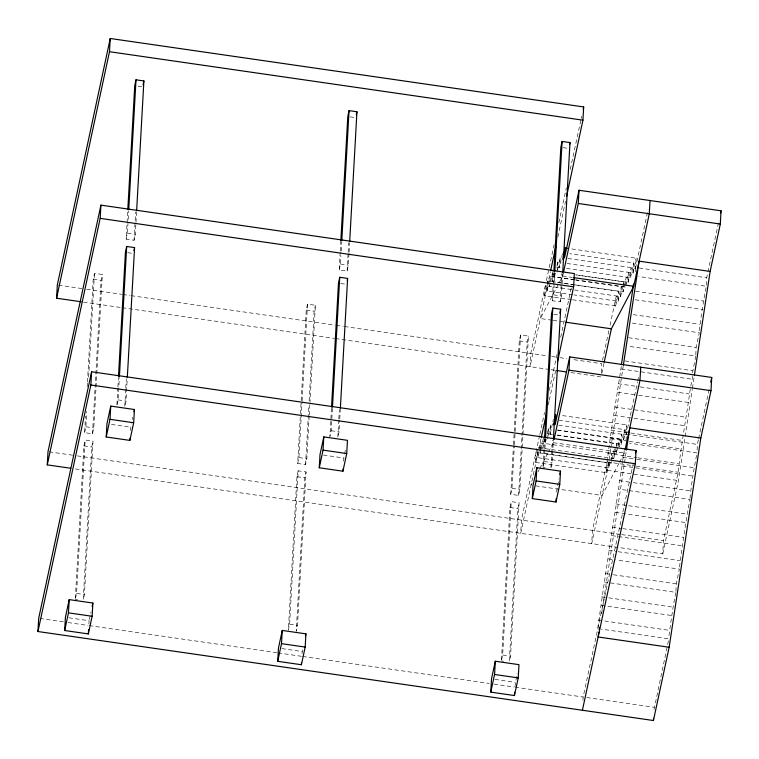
<?xml version="1.0" encoding="UTF-8"?>
<svg xmlns="http://www.w3.org/2000/svg" width="759" height="759" viewBox="0 0 759 759"><rect width="100%" height="100%" fill="white"/><g stroke="black" fill="none" stroke-linecap="round" stroke-linejoin="round"><path stroke-width="0.57" stroke-dasharray="3.79 2.85" d="M597.883 627.522C605.426 572.144 614.534 516.955 622.646 461.652M610.634 449.3L607.447 470.333L591.726 543.596L592.466 530.37L607.153 461.937C610.938 429.765 616.612 397.83 621.365 365.781M622.693 460.58L624.287 450.599M626.071 440.543L626.251 436.283M635.482 271.76L635.663 267.5M668.983 635.663C670.965 621.194 672.872 606.716 675.889 592.381L604.876 582.106M75.388 468.939L662.74 553.871L663.48 540.645L678.166 472.212C681.326 443.74 686.648 415.543 690.538 387.175M675.937 591.318L676.25 583.861L679.409 569.136L616.536 560.047M679.495 567.011C682.578 544.431 685.69 521.85 689.959 499.422L618.946 489.147M690.785 386.037L692.246 379.253L692.464 373.921M692.512 372.859L695.766 356.009L628.234 346.246M695.804 354.946L696.117 347.489L699.276 332.774L630.596 322.841M690.007 498.359C691.411 483.483 694.001 468.768 696.753 454.072M699.371 330.639C701.079 315.782 703.365 300.991 706.316 286.285L638.793 276.523M698.346 439.803L697.36 444.413L696.999 452.943L629.477 443.18M706.363 285.223L706.676 277.766L707.673 273.145M75.369 598.13L83.888 445.884L85.15 440.002L93.034 441.14L84.458 594.563L83.405 599.468M87.465 381.91L93.205 279.236L94.467 273.354L102.351 274.492L93.774 427.915L92.513 433.806L84.619 432.658L85.549 416.141M87.2 386.635L87.399 383.096M75.52 598.329L76.574 593.424L85.15 440.002M84.619 432.658L85.89 426.776L86.744 411.435M88.661 377.204L94.467 273.354M83.262 599.268L91.773 447.032L93.034 441.14M92.513 433.806L101.089 280.375L102.351 274.492M88.898 624.012L89.088 620.71L68.794 617.769M116.914 404.604L117.835 388.077M117.901 386.9L118.432 377.451M136.573 211.96L135.32 234.379L134.058 240.271L126.165 239.132L127.749 210.803M117.057 404.803L118.11 399.889L119.362 377.47M126.165 239.132L127.427 233.241L128.679 210.822M125.728 389.215L124.732 406.919L126.003 401.037L127.256 378.608M125.795 388.039L126.317 378.599M134.058 240.271L135.633 211.941M130.444 430.486L131.335 423.864M298.192 470.808L296.93 476.69L288.354 630.122L289.615 624.23L298.192 470.808L306.086 471.946L297.509 625.369L296.247 631.26L304.824 477.838L306.086 471.946M309.198 416.236L306.826 458.721L305.564 464.612L297.67 463.464L306.247 310.042L307.509 304.16L315.402 305.298L309.995 402.071M297.67 463.464L298.932 457.582L302.035 402.109M302.101 400.932L307.509 304.16M305.564 464.612L308.866 405.6M309.122 400.875L314.141 311.181L315.402 305.298M309.264 415.059L309.928 403.257M302.006 653.717L302.841 648.205M331.474 408.266L329.89 436.586L331.161 430.704L332.414 408.276M349.026 253.392L348.362 265.195L347.1 271.077L339.216 269.938L340.203 252.235M340.269 251.049L340.857 240.432M339.216 269.938L340.478 264.047L340.933 255.792M341.199 251.068L341.73 241.628M338.77 420.021L337.783 437.725L339.045 431.843L339.709 420.04M338.837 418.845L339.368 409.405M347.1 271.077L348.096 253.373M348.163 252.197L348.685 242.757M339.776 418.864L340.298 409.414M349.093 252.206L349.624 242.766M343.485 461.292L344.387 454.669M501.471 659.742L509.982 507.505L511.243 501.614L519.137 502.752L510.56 656.184L509.507 661.089M513.492 444.708L519.298 340.848L520.56 334.966L528.454 336.104L519.877 489.527L518.615 495.418L510.722 494.28L513.426 445.884M501.614 659.941L502.667 655.036L511.243 501.614M510.722 494.28L511.983 488.388L514.355 445.903M514.422 444.717L520.56 334.966M509.355 660.89L517.875 508.644L519.137 502.752M518.615 495.418L527.192 341.996L528.454 336.104M514.934 686.734L517.078 673.489M543.008 466.216L543.928 449.689M543.994 448.512L544.526 439.072M562.666 273.572L561.413 296.001L560.151 301.883L552.258 300.744L553.842 272.415M543.15 466.415L544.203 461.51L544.867 449.707M544.934 448.522L545.455 439.082M552.258 300.744L553.52 294.853L554.782 272.434M550.901 467.354L552.419 440.211M560.151 301.883L561.736 273.563M551.043 467.553L552.097 462.648L553.349 440.229M556.537 492.098L558.852 478.853M582.959 700.329L583.149 697.028L633.329 463.246M601.289 372.546L601.783 363.722L571.508 359.349M654.04 709.494L668.85 638.86L601.327 629.097M571.394 299.625L544.62 295.754L545.294 285.754L574.032 289.843M535.304 462.402L535.977 452.402L606.991 462.677L606.318 472.667L535.304 462.402L538.216 448.816M572.713 294.729L547.106 291.029L547.78 281.029L618.794 291.304L618.12 301.295L573.88 294.9M610.018 462.288L608.803 467.942L537.789 457.677L538.159 452.127M574.715 279.843L550.266 276.304L549.582 286.304L550.313 282.908M540.417 450.732L540.949 442.962L616.251 453.778L617.712 446.985M574.193 284.777L552.068 281.58L552.666 272.699M574.345 279.72L554.554 276.855L554.857 272.415M545.541 439.063L545.237 443.512L546.205 438.977M557.04 272.13L557.713 262.14L561.205 262.642M547.723 438.787L548.396 428.788L551.888 429.3M552.533 434.395L550.199 434.063L550.882 424.072L548.207 436.52M572.561 299.786L615.634 306.019L616.308 296.019L609.657 327.006M608.803 467.942L609.249 461.282M574.402 289.966L620.606 296.57L621.279 286.579L575.872 280.014M611.431 460.998L611.963 453.227L610.986 457.753M575.35 284.948L623.082 291.845L623.765 281.855L576.034 274.957M538.463 447.687L613.765 458.502L614.448 448.503L612.257 458.692M575.512 279.891L625.568 287.13L626.241 277.13L623.082 291.845M616.251 453.778L616.925 443.787L556.385 435.03M575.664 274.824L628.054 282.405L628.727 272.405L625.568 287.13M618.889 446.833L619.41 439.063L557.713 430.135M566.508 268.42L630.539 277.68L631.213 267.69L628.054 282.405M557.191 435.068L621.223 444.328L621.896 434.338L619.221 446.785M567.03 263.487L633.015 272.955L633.699 262.965L569.667 253.705M557.343 430.011L623.699 439.603L624.382 429.613L559.184 420.182M567.979 258.468L635.501 268.231L636.175 258.24L569.819 248.648M558.662 425.125L626.184 434.888L626.858 424.888L560.503 415.296M610.815 448.123L623.196 366.331M601.669 613.614L624.315 464.043M624.496 462.876L626.26 451.188M662.74 553.871L678.47 480.599L692.265 389.452M692.445 388.285L694.21 376.606M89.325 619.6L90.976 611.877M132.284 419.452L132.759 417.241M344.624 453.569L345.336 450.258M545.417 285.175L530.769 353.457L530.029 366.682L550.398 271.779M546.414 280.545L554.117 244.664M558.833 222.672L566.29 187.957M570.265 169.437L580.948 119.675M581.195 118.518L581.688 116.203M544.62 295.754L547.78 281.029M557.846 237.055L565.55 201.182M547.106 291.029L550.266 276.304M550.56 281.779L552.742 271.589M552.068 281.58L554.013 272.519M554.554 276.855L555.522 272.329M556.983 265.536L557.713 262.14M557.523 269.872L560.199 257.415L559.516 267.415L562.675 252.69M552.002 320.222L540.361 318.533L562.713 276.029L563.415 272.728M539.583 435.619L521.452 520.105L520.712 533.33L541.082 438.427M539.829 434.461L544.554 412.469M549.269 390.487L556.973 354.605M560.692 337.243L571.631 286.323M548.283 404.87L549.023 401.397M549.279 400.24L555.986 368.988M537.789 457.677L539.488 449.755M539.734 448.616L540.949 442.962M540.996 449.556L540.266 452.952L611.289 463.227L612.01 459.831M541.243 448.427L543.425 438.237L542.751 448.227L544.696 439.176M547.419 433.323L548.396 428.788M550.199 434.063L552.637 422.744M552.875 421.606L553.358 419.347M548.482 452.013L553.396 442.677L553.861 440.476M602.523 360.278L609.42 328.154M615.634 306.019L618.794 291.304M601.783 373.513L603.993 363.191M618.12 301.295L621.279 286.579M620.606 296.57L623.765 281.855M630.539 277.68L633.699 262.965M633.015 272.955L636.175 258.24M635.501 268.231L648.072 209.674M606.318 472.667L608.746 461.349M613.765 458.502L616.925 443.787M617.949 445.856L619.41 439.063M621.223 444.328L624.382 429.613M623.699 439.603L626.858 424.888M626.184 434.888L637.532 382.033M637.74 381.037L638.509 377.46M619.505 462.278L624.41 452.952L624.885 450.751M707.919 271.997L719.067 220.044M698.603 438.645L709.75 386.692M531.044 485.181L532.135 483.113M538.131 471.709L539.222 469.631M539.763 468.597L547.941 453.047M618.955 463.313L602.058 495.456L560.151 489.394M138.119 86.194L142.635 86.849M350.041 116.839L354.557 117.493M563.093 147.644L568.728 148.46M639.154 268.003L706.676 277.766M556.394 267.035L562.21 267.87M562.713 276.029L572.02 277.377M635.634 291.247L703.157 301.01M635.274 299.767L702.796 309.53M127.427 233.241L135.32 234.379M340.478 264.047L348.362 265.195M553.52 294.853L561.413 296.001M633.281 314.653L699.637 324.245M127.683 252.681L133.318 253.497M340.725 283.486L346.36 284.302M553.776 314.292L558.282 314.947M553.169 320.383L564.81 322.072M628.594 337.727L696.117 347.489M93.205 279.236L101.089 280.375M306.247 310.042L314.141 311.181M519.298 340.848L527.192 341.996M625.074 360.961L692.606 370.724M58.5 285.166L81.934 288.553M86.621 289.226L121.782 294.312M122.949 294.483L129.979 295.498M131.155 295.668L335.061 325.156M336.228 325.326L343.267 326.342M344.434 326.512L547.059 355.81M551.717 356.483L558.709 357.498M559.867 357.66L566.859 358.675M621.223 368.978L692.246 379.253M83.537 302.12L121.042 307.537M122.208 307.708L334.321 338.381M335.497 338.552L549.82 369.538M550.977 369.709L555.635 370.383M570.768 372.574L601.043 376.948M618.063 383.693L639.021 386.729M640.188 386.9L689.087 393.968M617.712 392.223L637.503 395.078M638.661 395.249L688.726 402.488M614.553 406.938L685.567 417.203M614.192 415.458L632.816 418.152M633.983 418.323L685.206 425.733M611.033 430.173L629.657 432.867M630.824 433.038L682.047 440.448M626.346 434.148L697.36 444.413M610.672 438.702L628.129 441.226M629.296 441.396L681.686 448.967M547.078 433.683L551.736 434.357M553.396 442.677L624.41 452.952M607.513 453.417L636.621 457.63M637.778 457.791L678.527 463.683M622.826 457.392L635.634 459.242M636.792 459.413L693.84 467.658M607.153 461.937L635.093 465.979M636.26 466.149L678.166 472.212M622.465 465.912L693.479 476.178M607.447 470.333L678.47 480.599M118.11 399.889L126.003 401.037M331.161 430.704L339.045 431.843M544.203 461.51L552.097 462.648M542.941 467.392L545.199 467.724M619.306 480.627L632.114 482.477M633.281 482.648L690.32 490.902M111.459 424.404L130.624 427.175M323.381 455.049L343.675 457.981M535.702 485.855L558.985 489.223M85.89 426.776L93.774 427.915M298.932 457.582L306.826 458.721M511.983 488.388L519.877 489.527M615.786 503.872L627.427 505.551M628.594 505.722L686.8 514.137M615.426 512.391L686.44 522.657M83.888 445.884L91.773 447.032M296.93 476.69L304.824 477.838M509.982 507.505L517.875 508.644M612.266 527.107L621.583 528.454M622.75 528.625L683.29 537.381M49.183 451.814L72.617 455.201M77.304 455.884L620.407 534.412M621.564 534.583L663.48 540.645M611.906 535.626L682.929 545.901M608.746 550.351L616.896 551.527M618.063 551.698L679.77 560.616M608.395 558.871L615.378 559.876M605.236 573.586L612.219 574.601M613.386 574.762L676.25 583.861M601.716 596.83L607.532 597.665M608.699 597.836L672.73 607.096M601.356 605.35L672.37 615.615M598.196 620.065L669.21 630.34M76.574 593.424L84.458 594.563M289.615 624.23L297.509 625.369M502.667 655.036L510.56 656.184M75.302 599.316L77.56 599.638M501.405 660.928L503.653 661.25M281.845 648.584L302.129 651.516M494.887 679.39L515.181 682.322M39.866 618.462L63.329 621.858M68.025 622.541L87.968 625.425M89.145 625.587L276.893 652.74M278.06 652.911L301.532 656.307M302.708 656.469L489.27 683.451M493.967 684.134L513.919 687.018M515.086 687.18L583.149 697.028M586.641 697.53L654.163 707.293"/><path stroke-width="1.14" d="M621.403 364.718C625.454 337.793 629.591 310.877 633.604 283.942M553.662 424.812L555.844 414.623L555.171 424.613L569.696 356.92L711.733 377.451L710.993 390.676L700.813 438.095L669.153 647.247L653.423 720.519L37.95 631.526L38.69 618.291L91.602 371.777L636.061 450.514L635.321 463.74L582.409 710.253M70.701 468.256L47.267 464.869L48.007 451.643L100.919 205.129L574.364 273.591L573.624 286.817L557.476 362.043M81.194 301.778L56.583 298.221L57.323 284.995L110.235 38.481L583.68 106.943L582.94 120.169L566.546 196.553M64.676 630.511L65.416 617.285L69.202 599.619L92.873 603.044L92.133 616.27L88.348 633.936L64.676 630.511L68.462 612.845L69.202 599.619M37.95 631.526L90.862 385.003L91.602 371.777M47.267 464.869L100.179 218.355L100.919 205.129M56.583 298.221L109.495 51.707L110.235 38.481M88.348 633.936L88.594 629.524M106.213 436.975L106.953 423.75L110.748 406.093L134.419 409.518L133.679 422.744L129.884 440.4L106.213 436.975L110.008 419.319L110.748 406.093M118.499 376.274L125.425 252.358L126.687 246.466L134.58 247.605L127.322 377.432M127.816 209.626L134.741 85.701L136.003 79.818L143.897 80.957L136.639 210.784M119.429 376.293L126.687 246.466M128.745 209.636L136.003 79.818M129.884 440.4L130.007 438.199M277.718 661.317L278.458 648.091L282.253 630.435L305.924 633.85L305.184 647.076L301.389 664.742L277.718 661.317L281.513 643.66L282.253 630.435M301.389 664.742L301.513 662.541M319.264 467.781L320.004 454.556L323.789 436.899L347.461 440.324L346.721 453.55L342.935 471.206L319.264 467.781L323.049 450.125L323.789 436.899M331.541 407.08L338.476 283.164L339.738 277.272L347.622 278.42L340.364 408.238M340.857 240.432L347.793 116.516L349.055 110.624L356.948 111.763L349.69 241.59M332.48 407.099L339.738 277.272M341.797 240.442L349.055 110.624M342.935 471.206L343.059 469.005M490.769 692.123L491.509 678.897L495.304 661.241L518.976 664.656L518.236 677.891L514.441 695.548L490.769 692.123L494.564 674.466L495.304 661.241M514.441 695.548L514.63 692.236M532.306 498.597L533.046 485.371L536.841 467.705L560.512 471.13L559.772 484.356L555.977 502.012L532.306 498.597L536.101 480.931L536.841 467.705M544.592 437.886L551.518 313.97L552.78 308.088L560.673 309.226L553.415 439.044M553.909 271.238L560.835 147.322L562.106 141.43L569.99 142.569L562.732 272.396M545.522 437.905L552.78 308.088M554.838 271.257L562.106 141.43M555.977 502.012L556.167 498.71M554.098 439.376L568.965 370.145L569.696 356.92M563.652 271.627L578.282 203.488L579.022 190.262L721.05 210.803L720.31 224.028L710.13 271.437L694.39 375.43M640.719 367.185L639.979 380.411L625.112 449.651M650.036 200.537L649.296 213.763L633.727 286.295L611.375 328.808L604.24 362.043M653.423 720.519L653.546 718.318M567.495 248.307L565.161 247.975L564.487 257.965L579.022 190.262M623.376 365.164L639.116 261.172L710.13 271.437M598.842 632.304L598.13 636.981L669.153 647.247M599.193 629.97L599.553 627.636M626.441 450.021L629.799 427.82L700.813 438.095M143.053 84.885L143.897 80.957M133.945 250.555L134.58 247.605M92.162 606.356L92.873 603.044M133.945 411.72L134.419 409.518M356.313 114.713L356.948 111.763M347.205 280.375L347.622 278.42M305.45 636.061L305.924 633.85M569.573 144.533L569.99 142.569M583.178 109.258L583.68 106.943M550.645 270.621L555.863 246.314M562.732 259.293L565.161 247.975M559.829 313.144L560.673 309.226M541.328 437.269L546.044 415.287M544.943 438.038L545.427 435.78M559.8 474.441L560.512 471.13M635.558 452.829L636.061 450.514M720.557 213.108L721.05 210.803M710.737 382.071L711.733 377.451M109.495 51.707L582.94 120.169M578.282 203.488L720.31 224.028M573.187 277.547L633.727 286.295M100.179 218.355L573.624 286.817M565.967 322.243L611.375 328.808M568.965 370.145L710.993 390.676M556.802 370.553L566.119 371.901M90.862 385.003L635.321 463.74M110.008 419.319L133.679 422.744M323.049 450.125L346.721 453.55M536.101 480.931L559.772 484.356M68.462 612.845L92.133 616.27M281.513 643.66L305.184 647.076M494.564 674.466L518.236 677.891"/></g></svg>
